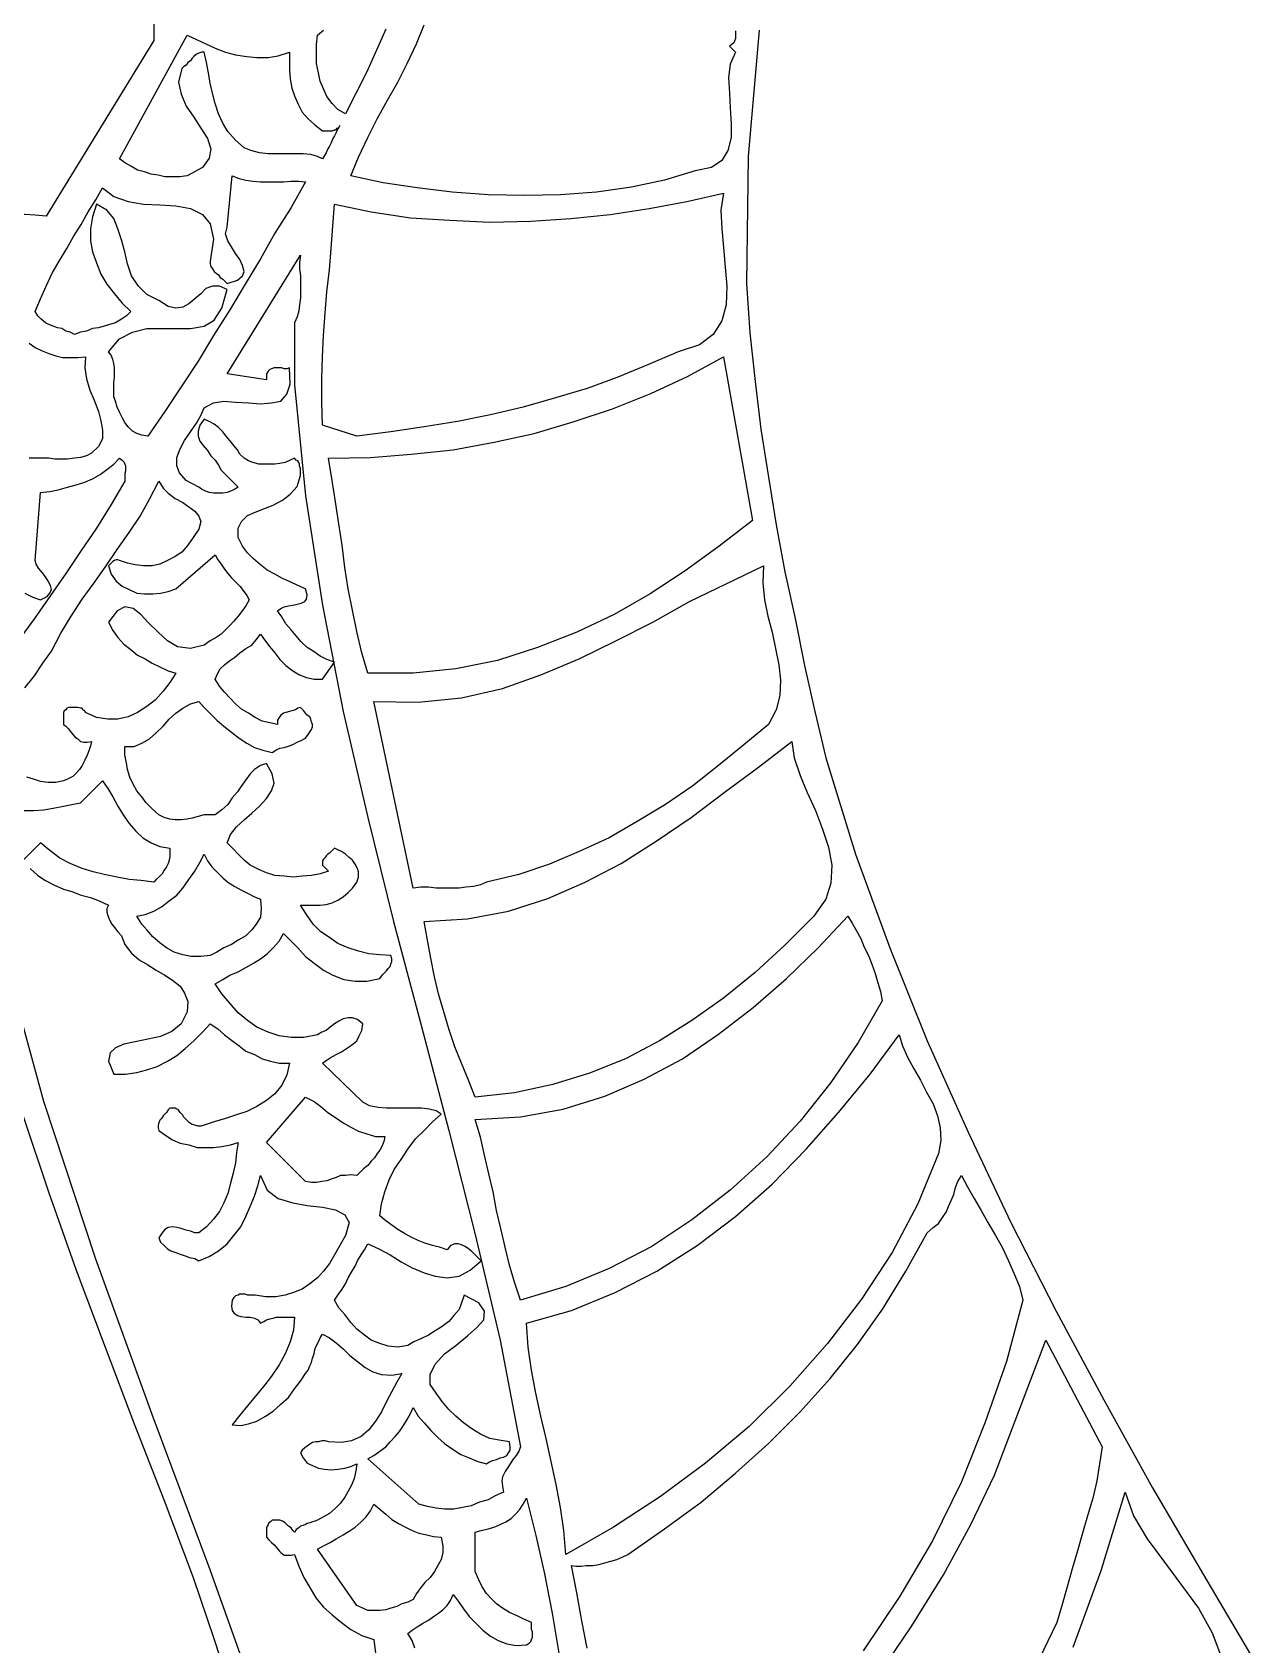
# Model space of a CAD drawing. Extents: x 0.04 to 7.38, y 0.04 to 9.36.
# Drawn here: x 2.593 to 4.026, y 4.344 to 6.235 of the extents above; entities that cross this region are included whole.
import ezdxf

# ---------------------------------------------------------------- set-up
doc = ezdxf.new("R2010")
doc.units = 0
doc.layers.add('1', color=7, linetype='Continuous')

msp = doc.modelspace()

# ---------------------------------------------------------------- linework, layer by layer
msp.add_lwpolyline([(3.445, 6.237), (3.432, 6.089), (3.43, 5.94), (3.434, 5.882), (3.44, 5.825), (3.447, 5.769), (3.456, 5.713), (3.465, 5.657), (3.475, 5.602), (3.487, 5.547), (3.498, 5.492), (3.51, 5.438), (3.523, 5.384), (3.558, 5.271), (3.598, 5.161), (3.642, 5.052), (3.69, 4.945), (3.74, 4.839), (3.793, 4.735), (3.849, 4.631), (3.906, 4.528), (3.966, 4.426), (4.026, 4.324)])
at = {"layer": '1'}
for points in [[(2.735, 6.245), (2.735, 6.225), (2.609, 6.019), (2.596, 6.02), (2.584, 6.021), (2.573, 6.025), (2.562, 6.029), (2.551, 6.035), (2.541, 6.041), (2.531, 6.048), (2.521, 6.056), (2.512, 6.064), (2.503, 6.072), (2.512, 6.088), (2.52, 6.105), (2.527, 6.122), (2.533, 6.139), (2.538, 6.157), (2.541, 6.175), (2.543, 6.194), (2.543, 6.213), (2.54, 6.232), (2.536, 6.251)], [(3.417, 6.236), (3.417, 6.233), (3.417, 6.23), (3.417, 6.227), (3.416, 6.224), (3.415, 6.222), (3.413, 6.22), (3.41, 6.218), (3.417, 6.211), (3.411, 6.197), (3.409, 6.181), (3.41, 6.163), (3.411, 6.146), (3.412, 6.127), (3.412, 6.111), (3.408, 6.096), (3.401, 6.084), (3.389, 6.076), (3.37, 6.072), (3.334, 6.061), (3.295, 6.053), (3.254, 6.047), (3.212, 6.044), (3.17, 6.043), (3.127, 6.044), (3.085, 6.047), (3.044, 6.052), (3.004, 6.058), (2.966, 6.066), (2.975, 6.088), (2.986, 6.111), (2.997, 6.133), (3.009, 6.155), (3.021, 6.176), (3.032, 6.198), (3.043, 6.221), (3.052, 6.243)], [(2.894, 6.211), (2.894, 6.201), (2.894, 6.19), (2.895, 6.18), (2.897, 6.169), (2.9, 6.16), (2.904, 6.151), (2.909, 6.141), (2.916, 6.133), (2.924, 6.126), (2.933, 6.119), (2.936, 6.119), (2.939, 6.119), (2.942, 6.119), (2.944, 6.119), (2.947, 6.12), (2.949, 6.12), (2.95, 6.122), (2.952, 6.123), (2.953, 6.125), (2.951, 6.121), (2.949, 6.117), (2.947, 6.113), (2.945, 6.11), (2.943, 6.105), (2.941, 6.101), (2.939, 6.098), (2.937, 6.093), (2.935, 6.09), (2.933, 6.086), (2.927, 6.089), (2.919, 6.091), (2.91, 6.092), (2.9, 6.092), (2.89, 6.092), (2.879, 6.092), (2.869, 6.092), (2.859, 6.093), (2.849, 6.096), (2.841, 6.099), (2.831, 6.108), (2.822, 6.118), (2.816, 6.128), (2.811, 6.139), (2.807, 6.151), (2.804, 6.163), (2.801, 6.175), (2.799, 6.187), (2.797, 6.199), (2.794, 6.211), (2.791, 6.211), (2.788, 6.21), (2.785, 6.209), (2.782, 6.206), (2.78, 6.204), (2.778, 6.201), (2.775, 6.199), (2.773, 6.196), (2.77, 6.194), (2.768, 6.192), (2.764, 6.176), (2.767, 6.162), (2.773, 6.148), (2.782, 6.135), (2.79, 6.122), (2.798, 6.11), (2.802, 6.098), (2.8, 6.087), (2.792, 6.076), (2.774, 6.066), (2.765, 6.065), (2.757, 6.065), (2.748, 6.065), (2.74, 6.067), (2.732, 6.068), (2.724, 6.071), (2.716, 6.073), (2.709, 6.077), (2.702, 6.081), (2.695, 6.086), (2.774, 6.231), (2.785, 6.226), (2.796, 6.221), (2.807, 6.216), (2.819, 6.211), (2.831, 6.208), (2.844, 6.206), (2.856, 6.205), (2.869, 6.205), (2.881, 6.207), (2.894, 6.211)], [(3.007, 6.238), (2.985, 6.188), (2.96, 6.139), (2.951, 6.144), (2.944, 6.151), (2.938, 6.159), (2.934, 6.168), (2.93, 6.177), (2.928, 6.187), (2.926, 6.198), (2.926, 6.209), (2.926, 6.22), (2.927, 6.231), (2.934, 6.237)], [(2.913, 6.059), (2.896, 6.029), (2.877, 5.999), (2.86, 5.969), (2.842, 5.939), (2.824, 5.909), (2.805, 5.879), (2.787, 5.849), (2.768, 5.82), (2.748, 5.79), (2.728, 5.761), (2.721, 5.762), (2.715, 5.764), (2.71, 5.767), (2.705, 5.772), (2.701, 5.777), (2.698, 5.783), (2.695, 5.789), (2.692, 5.795), (2.69, 5.802), (2.688, 5.807), (2.688, 5.813), (2.688, 5.819), (2.688, 5.824), (2.689, 5.83), (2.689, 5.836), (2.689, 5.841), (2.688, 5.846), (2.687, 5.851), (2.685, 5.856), (2.682, 5.86), (2.695, 5.875), (2.71, 5.883), (2.727, 5.887), (2.745, 5.887), (2.762, 5.887), (2.778, 5.887), (2.794, 5.89), (2.806, 5.897), (2.815, 5.911), (2.821, 5.933), (2.812, 5.937), (2.804, 5.937), (2.796, 5.934), (2.79, 5.928), (2.783, 5.922), (2.776, 5.916), (2.769, 5.912), (2.761, 5.911), (2.752, 5.913), (2.741, 5.92), (2.727, 5.927), (2.717, 5.937), (2.709, 5.949), (2.704, 5.963), (2.701, 5.977), (2.697, 5.991), (2.693, 6.004), (2.688, 6.016), (2.68, 6.026), (2.668, 6.033), (2.663, 6.018), (2.661, 6.004), (2.661, 5.99), (2.663, 5.977), (2.668, 5.964), (2.673, 5.951), (2.68, 5.939), (2.689, 5.928), (2.698, 5.917), (2.708, 5.907), (2.703, 5.902), (2.697, 5.898), (2.69, 5.894), (2.683, 5.892), (2.677, 5.89), (2.67, 5.888), (2.663, 5.887), (2.656, 5.884), (2.649, 5.883), (2.642, 5.88), (2.637, 5.883), (2.632, 5.884), (2.627, 5.887), (2.622, 5.888), (2.617, 5.89), (2.612, 5.892), (2.608, 5.894), (2.603, 5.898), (2.599, 5.902), (2.596, 5.907), (2.602, 5.922), (2.609, 5.937), (2.616, 5.952), (2.624, 5.966), (2.633, 5.981), (2.641, 5.995), (2.65, 6.009), (2.658, 6.024), (2.667, 6.038), (2.675, 6.052), (2.688, 6.042), (2.705, 6.036), (2.723, 6.033), (2.742, 6.032), (2.761, 6.031), (2.778, 6.028), (2.792, 6.021), (2.801, 6.01), (2.805, 5.992), (2.801, 5.966), (2.801, 5.963), (2.802, 5.96), (2.804, 5.957), (2.806, 5.954), (2.808, 5.952), (2.811, 5.95), (2.813, 5.947), (2.816, 5.945), (2.819, 5.942), (2.821, 5.94), (2.833, 5.944), (2.839, 5.949), (2.841, 5.954), (2.839, 5.961), (2.836, 5.968), (2.831, 5.975), (2.826, 5.983), (2.822, 5.99), (2.819, 5.998), (2.821, 6.006), (2.827, 6.066), (2.835, 6.063), (2.843, 6.061), (2.851, 6.06), (2.86, 6.059), (2.869, 6.059), (2.878, 6.059), (2.887, 6.059), (2.896, 6.06), (2.905, 6.06), (2.913, 6.059)], [(3.403, 6.046), (3.4, 6.026), (3.401, 6.004), (3.403, 5.982), (3.405, 5.959), (3.407, 5.937), (3.406, 5.915), (3.401, 5.896), (3.391, 5.88), (3.375, 5.868), (3.35, 5.86), (3.315, 5.845), (3.279, 5.83), (3.243, 5.817), (3.206, 5.806), (3.168, 5.795), (3.13, 5.786), (3.091, 5.778), (3.052, 5.772), (3.013, 5.766), (2.973, 5.761), (2.933, 5.774), (2.932, 5.801), (2.932, 5.828), (2.933, 5.854), (2.934, 5.879), (2.936, 5.905), (2.938, 5.93), (2.941, 5.956), (2.943, 5.981), (2.945, 6.007), (2.947, 6.033), (2.99, 6.024), (3.036, 6.017), (3.082, 6.014), (3.129, 6.012), (3.177, 6.013), (3.224, 6.016), (3.27, 6.021), (3.316, 6.028), (3.36, 6.036), (3.403, 6.046)], [(2.9, 5.894), (2.9, 5.888), (2.9, 5.882), (2.9, 5.875), (2.9, 5.868), (2.9, 5.86), (2.9, 5.852), (2.9, 5.844), (2.9, 5.836), (2.9, 5.828), (2.9, 5.821), (2.913, 5.691), (2.933, 5.563), (2.957, 5.438), (2.986, 5.314), (3.016, 5.192), (3.049, 5.069), (3.081, 4.947), (3.112, 4.825), (3.141, 4.701), (3.165, 4.576), (3.163, 4.571), (3.16, 4.566), (3.156, 4.561), (3.153, 4.556), (3.15, 4.552), (3.147, 4.547), (3.144, 4.541), (3.143, 4.536), (3.144, 4.53), (3.145, 4.523), (3.136, 4.519), (3.127, 4.514), (3.117, 4.511), (3.107, 4.507), (3.097, 4.505), (3.087, 4.503), (3.076, 4.503), (3.066, 4.504), (3.056, 4.506), (3.046, 4.509), (2.986, 4.562), (2.993, 4.566), (3, 4.571), (3.007, 4.576), (3.012, 4.582), (3.018, 4.588), (3.023, 4.594), (3.028, 4.601), (3.032, 4.608), (3.036, 4.615), (3.039, 4.622), (3.045, 4.612), (3.052, 4.604), (3.06, 4.595), (3.068, 4.587), (3.076, 4.58), (3.086, 4.573), (3.095, 4.567), (3.105, 4.563), (3.115, 4.559), (3.125, 4.556), (3.128, 4.558), (3.132, 4.56), (3.137, 4.561), (3.141, 4.563), (3.145, 4.564), (3.149, 4.566), (3.151, 4.569), (3.153, 4.572), (3.153, 4.576), (3.152, 4.582), (3.14, 4.584), (3.129, 4.586), (3.118, 4.591), (3.108, 4.597), (3.098, 4.604), (3.089, 4.612), (3.081, 4.62), (3.073, 4.629), (3.066, 4.639), (3.059, 4.649), (3.059, 4.661), (3.065, 4.673), (3.076, 4.685), (3.089, 4.695), (3.103, 4.706), (3.114, 4.716), (3.122, 4.725), (3.123, 4.735), (3.116, 4.745), (3.099, 4.754), (3.096, 4.745), (3.093, 4.737), (3.087, 4.73), (3.081, 4.723), (3.073, 4.717), (3.065, 4.712), (3.057, 4.707), (3.049, 4.703), (3.04, 4.699), (3.033, 4.695), (3.021, 4.693), (3.01, 4.694), (3, 4.697), (2.99, 4.701), (2.982, 4.707), (2.973, 4.714), (2.966, 4.722), (2.959, 4.731), (2.952, 4.739), (2.947, 4.748), (2.951, 4.754), (2.956, 4.761), (2.96, 4.767), (2.963, 4.774), (2.967, 4.781), (2.971, 4.788), (2.974, 4.794), (2.978, 4.801), (2.982, 4.807), (2.986, 4.814), (2.999, 4.808), (3.012, 4.801), (3.025, 4.793), (3.038, 4.786), (3.052, 4.78), (3.065, 4.776), (3.079, 4.774), (3.093, 4.776), (3.106, 4.783), (3.119, 4.794), (3.115, 4.798), (3.112, 4.801), (3.108, 4.805), (3.104, 4.808), (3.1, 4.811), (3.096, 4.813), (3.092, 4.814), (3.088, 4.814), (3.083, 4.812), (3.079, 4.807), (3.07, 4.81), (3.062, 4.812), (3.053, 4.815), (3.045, 4.818), (3.037, 4.822), (3.029, 4.826), (3.021, 4.831), (3.014, 4.836), (3.007, 4.841), (3, 4.847), (3.002, 4.861), (3.006, 4.875), (3.011, 4.889), (3.017, 4.901), (3.025, 4.913), (3.033, 4.925), (3.042, 4.937), (3.052, 4.947), (3.062, 4.957), (3.072, 4.966), (3.066, 4.97), (3.058, 4.972), (3.049, 4.973), (3.039, 4.973), (3.029, 4.973), (3.019, 4.973), (3.008, 4.973), (2.998, 4.974), (2.988, 4.976), (2.98, 4.98), (2.933, 5.026), (2.937, 5.029), (2.942, 5.032), (2.949, 5.036), (2.955, 5.039), (2.961, 5.043), (2.967, 5.047), (2.973, 5.052), (2.976, 5.058), (2.979, 5.064), (2.98, 5.072), (2.974, 5.077), (2.968, 5.079), (2.963, 5.079), (2.957, 5.078), (2.952, 5.075), (2.947, 5.072), (2.942, 5.068), (2.937, 5.064), (2.932, 5.062), (2.927, 5.059), (2.911, 5.056), (2.896, 5.056), (2.882, 5.058), (2.869, 5.062), (2.856, 5.068), (2.845, 5.076), (2.834, 5.085), (2.824, 5.096), (2.815, 5.107), (2.807, 5.119), (2.816, 5.124), (2.824, 5.129), (2.834, 5.133), (2.843, 5.138), (2.852, 5.143), (2.86, 5.148), (2.868, 5.154), (2.875, 5.161), (2.882, 5.169), (2.887, 5.178), (2.895, 5.17), (2.904, 5.161), (2.913, 5.151), (2.923, 5.143), (2.934, 5.135), (2.945, 5.129), (2.958, 5.124), (2.971, 5.122), (2.985, 5.122), (3, 5.125), (3.002, 5.128), (3.004, 5.13), (3.006, 5.132), (3.008, 5.134), (3.01, 5.137), (3.012, 5.139), (3.013, 5.142), (3.014, 5.145), (3.014, 5.148), (3.013, 5.152), (3, 5.153), (2.987, 5.154), (2.975, 5.157), (2.963, 5.161), (2.951, 5.166), (2.941, 5.173), (2.931, 5.18), (2.922, 5.189), (2.914, 5.2), (2.907, 5.211), (2.915, 5.211), (2.923, 5.211), (2.93, 5.211), (2.937, 5.212), (2.944, 5.214), (2.951, 5.217), (2.957, 5.221), (2.963, 5.226), (2.968, 5.231), (2.973, 5.238), (2.975, 5.244), (2.975, 5.25), (2.974, 5.254), (2.971, 5.259), (2.968, 5.264), (2.964, 5.267), (2.96, 5.271), (2.955, 5.274), (2.951, 5.276), (2.947, 5.278), (2.945, 5.276), (2.943, 5.274), (2.941, 5.272), (2.939, 5.271), (2.937, 5.269), (2.936, 5.267), (2.934, 5.265), (2.933, 5.263), (2.933, 5.261), (2.933, 5.258), (2.94, 5.251), (2.93, 5.248), (2.92, 5.246), (2.909, 5.245), (2.899, 5.244), (2.888, 5.245), (2.877, 5.246), (2.867, 5.249), (2.858, 5.253), (2.848, 5.258), (2.841, 5.264), (2.821, 5.284), (2.825, 5.294), (2.832, 5.303), (2.841, 5.311), (2.85, 5.319), (2.859, 5.327), (2.867, 5.336), (2.873, 5.345), (2.876, 5.354), (2.874, 5.365), (2.867, 5.377), (2.86, 5.375), (2.853, 5.37), (2.848, 5.365), (2.843, 5.358), (2.838, 5.351), (2.833, 5.344), (2.827, 5.337), (2.822, 5.329), (2.815, 5.323), (2.807, 5.317), (2.8, 5.317), (2.794, 5.317), (2.787, 5.315), (2.78, 5.313), (2.774, 5.312), (2.767, 5.311), (2.76, 5.311), (2.754, 5.312), (2.747, 5.314), (2.741, 5.317), (2.733, 5.324), (2.726, 5.331), (2.721, 5.338), (2.715, 5.345), (2.711, 5.353), (2.707, 5.361), (2.704, 5.37), (2.703, 5.378), (2.701, 5.387), (2.701, 5.397), (2.712, 5.397), (2.721, 5.401), (2.73, 5.406), (2.738, 5.413), (2.746, 5.421), (2.753, 5.429), (2.761, 5.436), (2.769, 5.442), (2.778, 5.447), (2.788, 5.45), (2.794, 5.443), (2.802, 5.435), (2.809, 5.428), (2.817, 5.421), (2.826, 5.414), (2.835, 5.407), (2.844, 5.401), (2.853, 5.396), (2.863, 5.393), (2.874, 5.39), (2.878, 5.393), (2.883, 5.395), (2.888, 5.396), (2.894, 5.398), (2.899, 5.4), (2.903, 5.402), (2.908, 5.404), (2.913, 5.407), (2.916, 5.411), (2.92, 5.417), (2.921, 5.42), (2.921, 5.423), (2.92, 5.426), (2.919, 5.429), (2.918, 5.432), (2.915, 5.434), (2.913, 5.436), (2.911, 5.439), (2.909, 5.441), (2.907, 5.443), (2.904, 5.442), (2.901, 5.44), (2.897, 5.439), (2.894, 5.438), (2.89, 5.437), (2.887, 5.436), (2.884, 5.434), (2.882, 5.431), (2.88, 5.428), (2.88, 5.423), (2.871, 5.425), (2.862, 5.427), (2.854, 5.431), (2.846, 5.436), (2.838, 5.441), (2.831, 5.447), (2.824, 5.454), (2.818, 5.461), (2.812, 5.468), (2.807, 5.476), (2.81, 5.483), (2.813, 5.488), (2.818, 5.493), (2.824, 5.498), (2.83, 5.502), (2.836, 5.507), (2.843, 5.512), (2.85, 5.516), (2.855, 5.522), (2.86, 5.529), (2.865, 5.522), (2.871, 5.514), (2.877, 5.507), (2.883, 5.499), (2.89, 5.492), (2.898, 5.486), (2.906, 5.481), (2.914, 5.478), (2.923, 5.476), (2.933, 5.476), (2.947, 5.496), (2.938, 5.499), (2.93, 5.503), (2.923, 5.508), (2.915, 5.513), (2.908, 5.52), (2.902, 5.527), (2.896, 5.534), (2.89, 5.541), (2.885, 5.549), (2.88, 5.556), (2.884, 5.559), (2.888, 5.561), (2.893, 5.562), (2.898, 5.563), (2.903, 5.564), (2.908, 5.565), (2.912, 5.567), (2.914, 5.57), (2.915, 5.575), (2.913, 5.582), (2.904, 5.586), (2.895, 5.59), (2.886, 5.594), (2.877, 5.599), (2.868, 5.604), (2.86, 5.61), (2.852, 5.617), (2.845, 5.624), (2.839, 5.632), (2.834, 5.642), (2.834, 5.653), (2.838, 5.661), (2.845, 5.668), (2.854, 5.672), (2.865, 5.676), (2.875, 5.68), (2.886, 5.686), (2.895, 5.693), (2.903, 5.702), (2.907, 5.715), (2.907, 5.718), (2.907, 5.721), (2.907, 5.723), (2.906, 5.726), (2.906, 5.728), (2.905, 5.73), (2.904, 5.732), (2.902, 5.733), (2.9, 5.735), (2.895, 5.733), (2.889, 5.73), (2.883, 5.729), (2.877, 5.728), (2.87, 5.728), (2.864, 5.728), (2.858, 5.728), (2.851, 5.73), (2.846, 5.732), (2.841, 5.735), (2.836, 5.74), (2.833, 5.745), (2.829, 5.75), (2.824, 5.756), (2.82, 5.761), (2.816, 5.766), (2.811, 5.771), (2.806, 5.775), (2.8, 5.778), (2.794, 5.781), (2.789, 5.774), (2.787, 5.767), (2.787, 5.761), (2.789, 5.755), (2.793, 5.75), (2.798, 5.744), (2.802, 5.738), (2.807, 5.733), (2.811, 5.727), (2.814, 5.721), (2.834, 5.701), (2.83, 5.699), (2.826, 5.697), (2.821, 5.695), (2.816, 5.694), (2.811, 5.694), (2.805, 5.694), (2.8, 5.695), (2.795, 5.697), (2.791, 5.699), (2.788, 5.701), (2.773, 5.709), (2.765, 5.718), (2.762, 5.726), (2.762, 5.736), (2.766, 5.746), (2.771, 5.756), (2.778, 5.766), (2.785, 5.776), (2.79, 5.785), (2.794, 5.794), (2.805, 5.8), (2.817, 5.802), (2.831, 5.801), (2.846, 5.8), (2.86, 5.799), (2.873, 5.8), (2.884, 5.802), (2.891, 5.81), (2.895, 5.822), (2.894, 5.841), (2.891, 5.84), (2.888, 5.84), (2.885, 5.841), (2.882, 5.841), (2.879, 5.841), (2.876, 5.841), (2.873, 5.84), (2.871, 5.839), (2.869, 5.837), (2.867, 5.834), (2.867, 5.827), (2.821, 5.834), (2.907, 5.973), (2.906, 5.965), (2.906, 5.957), (2.907, 5.949), (2.907, 5.94), (2.907, 5.932), (2.907, 5.923), (2.906, 5.915), (2.905, 5.908), (2.903, 5.901), (2.9, 5.894)], [(2.589, 5.87), (2.596, 5.865), (2.604, 5.861), (2.612, 5.858), (2.62, 5.855), (2.628, 5.853), (2.637, 5.853), (2.646, 5.853), (2.655, 5.854)], [(2.655, 5.854), (2.654, 5.841), (2.656, 5.828), (2.66, 5.815), (2.665, 5.803), (2.67, 5.79), (2.673, 5.779), (2.675, 5.768), (2.675, 5.758), (2.67, 5.749), (2.662, 5.741), (2.656, 5.738), (2.649, 5.736), (2.642, 5.735), (2.634, 5.734), (2.627, 5.734), (2.619, 5.734), (2.612, 5.735), (2.604, 5.735), (2.596, 5.735), (2.589, 5.735)], [(3.437, 5.662), (3.398, 5.632), (3.358, 5.603), (3.317, 5.576), (3.275, 5.552), (3.231, 5.531), (3.185, 5.513), (3.138, 5.498), (3.089, 5.488), (3.039, 5.483), (2.986, 5.483), (2.979, 5.507), (2.973, 5.532), (2.968, 5.557), (2.963, 5.582), (2.959, 5.607), (2.956, 5.633), (2.952, 5.658), (2.948, 5.684), (2.944, 5.709), (2.94, 5.735), (2.989, 5.736), (3.037, 5.74), (3.086, 5.745), (3.134, 5.754), (3.181, 5.764), (3.228, 5.778), (3.273, 5.793), (3.318, 5.811), (3.361, 5.831), (3.403, 5.854), (3.437, 5.662)], [(2.584, 5.577), (2.593, 5.572), (2.602, 5.569), (2.61, 5.573), (2.613, 5.577), (2.615, 5.581), (2.614, 5.586), (2.611, 5.591), (2.608, 5.596), (2.604, 5.601), (2.6, 5.606), (2.597, 5.611), (2.596, 5.615), (2.602, 5.695), (2.613, 5.696), (2.623, 5.698), (2.634, 5.701), (2.644, 5.704), (2.654, 5.707), (2.663, 5.711), (2.672, 5.716), (2.68, 5.722), (2.688, 5.728), (2.695, 5.735), (2.698, 5.733), (2.7, 5.731), (2.701, 5.728), (2.702, 5.726), (2.702, 5.723), (2.702, 5.72), (2.701, 5.717), (2.701, 5.714), (2.701, 5.711), (2.701, 5.708)], [(2.701, 5.708), (2.685, 5.681), (2.668, 5.653), (2.65, 5.627), (2.632, 5.6), (2.614, 5.574), (2.595, 5.547), (2.576, 5.521)], [(2.584, 5.466), (2.595, 5.48), (2.605, 5.495), (2.615, 5.509), (2.626, 5.53), (2.638, 5.55), (2.651, 5.57), (2.665, 5.589), (2.679, 5.609), (2.692, 5.628), (2.706, 5.648), (2.719, 5.667), (2.73, 5.687), (2.741, 5.708), (2.746, 5.7), (2.752, 5.694), (2.76, 5.688), (2.769, 5.683), (2.776, 5.678), (2.783, 5.673), (2.788, 5.667), (2.79, 5.661), (2.788, 5.652), (2.781, 5.642)], [(2.781, 5.642), (2.775, 5.633), (2.768, 5.625), (2.76, 5.62), (2.751, 5.615), (2.742, 5.611), (2.733, 5.609), (2.723, 5.609), (2.713, 5.61), (2.704, 5.612), (2.695, 5.615), (2.693, 5.616), (2.691, 5.616), (2.689, 5.615), (2.687, 5.614), (2.686, 5.613), (2.685, 5.612), (2.683, 5.61), (2.682, 5.609), (2.685, 5.599), (2.691, 5.591), (2.698, 5.585), (2.706, 5.581), (2.715, 5.577), (2.724, 5.576), (2.734, 5.576), (2.743, 5.577), (2.752, 5.579), (2.761, 5.582), (2.807, 5.622), (2.81, 5.616), (2.814, 5.611), (2.818, 5.605), (2.822, 5.6), (2.826, 5.595), (2.831, 5.59), (2.836, 5.585), (2.84, 5.58), (2.844, 5.574), (2.847, 5.569), (2.843, 5.562), (2.838, 5.555), (2.834, 5.55), (2.829, 5.544), (2.824, 5.539), (2.819, 5.534), (2.814, 5.529), (2.808, 5.525), (2.801, 5.521), (2.794, 5.516), (2.778, 5.512), (2.763, 5.514), (2.751, 5.521), (2.74, 5.531), (2.729, 5.542), (2.72, 5.552), (2.711, 5.559), (2.701, 5.561), (2.692, 5.556), (2.682, 5.543), (2.687, 5.533), (2.693, 5.525), (2.7, 5.517), (2.708, 5.511), (2.716, 5.504), (2.725, 5.5), (2.733, 5.495), (2.743, 5.49), (2.752, 5.486), (2.761, 5.483), (2.754, 5.472), (2.746, 5.462), (2.737, 5.452), (2.727, 5.444), (2.716, 5.437), (2.705, 5.432), (2.693, 5.429), (2.681, 5.429), (2.668, 5.431), (2.655, 5.437), (2.654, 5.439), (2.652, 5.44), (2.651, 5.442), (2.649, 5.442), (2.646, 5.443), (2.644, 5.443), (2.641, 5.443), (2.638, 5.443), (2.635, 5.443), (2.633, 5.442), (2.632, 5.44), (2.63, 5.439), (2.629, 5.437), (2.629, 5.435), (2.629, 5.432), (2.629, 5.429), (2.629, 5.426), (2.629, 5.423), (2.632, 5.421), (2.635, 5.418), (2.637, 5.415), (2.64, 5.411), (2.643, 5.408), (2.646, 5.406), (2.649, 5.403), (2.653, 5.402), (2.657, 5.402), (2.662, 5.403), (2.661, 5.398), (2.659, 5.392), (2.657, 5.387), (2.654, 5.381), (2.651, 5.375), (2.648, 5.37), (2.644, 5.366), (2.64, 5.362), (2.634, 5.359), (2.629, 5.357), (2.62, 5.355), (2.611, 5.355), (2.602, 5.356), (2.594, 5.359), (2.586, 5.361)], [(3.45, 5.609), (3.449, 5.589), (3.451, 5.569), (3.455, 5.55), (3.46, 5.531), (3.464, 5.512), (3.468, 5.493), (3.47, 5.475), (3.469, 5.457), (3.465, 5.44), (3.456, 5.423), (3.427, 5.399), (3.397, 5.375), (3.367, 5.351), (3.335, 5.329), (3.302, 5.309), (3.269, 5.29), (3.234, 5.274), (3.199, 5.259), (3.163, 5.247), (3.125, 5.238), (3.118, 5.235), (3.11, 5.233), (3.101, 5.232), (3.093, 5.231), (3.084, 5.231), (3.075, 5.231), (3.066, 5.231), (3.057, 5.232), (3.048, 5.232), (3.039, 5.231), (2.993, 5.45), (3.045, 5.449), (3.096, 5.454), (3.144, 5.465), (3.189, 5.481), (3.234, 5.5), (3.277, 5.521), (3.32, 5.543), (3.363, 5.567), (3.406, 5.588), (3.45, 5.609)], [(3.509, 5.198), (3.475, 5.164), (3.44, 5.132), (3.403, 5.102), (3.366, 5.076), (3.328, 5.052), (3.288, 5.031), (3.246, 5.014), (3.203, 5.001), (3.158, 4.991), (3.112, 4.986), (3.104, 5.006), (3.096, 5.026), (3.088, 5.045), (3.081, 5.066), (3.075, 5.086), (3.069, 5.107), (3.064, 5.127), (3.06, 5.149), (3.056, 5.17), (3.052, 5.192), (3.103, 5.195), (3.151, 5.204), (3.197, 5.219), (3.241, 5.238), (3.283, 5.26), (3.324, 5.286), (3.365, 5.314), (3.404, 5.343), (3.444, 5.373), (3.483, 5.403), (3.486, 5.384), (3.493, 5.363), (3.501, 5.343), (3.511, 5.322), (3.519, 5.3), (3.526, 5.279), (3.53, 5.258), (3.529, 5.237), (3.523, 5.218), (3.509, 5.198)], [(2.583, 5.322), (2.594, 5.322), (2.606, 5.323), (2.617, 5.325), (2.629, 5.327), (2.639, 5.329), (2.649, 5.331), (2.675, 5.357), (2.681, 5.348), (2.687, 5.338), (2.693, 5.327), (2.699, 5.317), (2.706, 5.307), (2.714, 5.298), (2.722, 5.29), (2.732, 5.284), (2.742, 5.28), (2.754, 5.278), (2.754, 5.273), (2.754, 5.268), (2.753, 5.264), (2.752, 5.26), (2.75, 5.256), (2.747, 5.252), (2.745, 5.248), (2.742, 5.245), (2.738, 5.241), (2.735, 5.238), (2.72, 5.24), (2.706, 5.241), (2.692, 5.244), (2.677, 5.247), (2.664, 5.25), (2.651, 5.254), (2.637, 5.26), (2.625, 5.266), (2.613, 5.275), (2.602, 5.284), (2.582, 5.264)], [(2.86, 5.218), (2.861, 5.207), (2.86, 5.197), (2.855, 5.189), (2.85, 5.182), (2.843, 5.175), (2.834, 5.17), (2.826, 5.165), (2.817, 5.161), (2.809, 5.156), (2.801, 5.152), (2.79, 5.151), (2.779, 5.151), (2.769, 5.153), (2.759, 5.156), (2.75, 5.161), (2.742, 5.167), (2.734, 5.174), (2.727, 5.182), (2.721, 5.189), (2.715, 5.198), (2.725, 5.2), (2.735, 5.204), (2.744, 5.209), (2.753, 5.216), (2.762, 5.223), (2.769, 5.231), (2.776, 5.241), (2.783, 5.251), (2.789, 5.261), (2.794, 5.271), (2.798, 5.263), (2.803, 5.256), (2.809, 5.25), (2.816, 5.243), (2.822, 5.238), (2.83, 5.233), (2.837, 5.229), (2.845, 5.225), (2.853, 5.221), (2.86, 5.218)], [(2.59, 5.254), (2.599, 5.246), (2.608, 5.24), (2.618, 5.235), (2.629, 5.23), (2.639, 5.227), (2.65, 5.223), (2.661, 5.22), (2.671, 5.216), (2.682, 5.211), (2.68, 5.207), (2.68, 5.203), (2.681, 5.199), (2.683, 5.194), (2.686, 5.189), (2.689, 5.185), (2.693, 5.18), (2.697, 5.175), (2.699, 5.17), (2.701, 5.165), (2.709, 5.155), (2.718, 5.147), (2.728, 5.141), (2.738, 5.135), (2.748, 5.129), (2.757, 5.123), (2.766, 5.116), (2.771, 5.108), (2.775, 5.098), (2.774, 5.086), (2.767, 5.072), (2.756, 5.063), (2.743, 5.057), (2.728, 5.054), (2.713, 5.051), (2.7, 5.048), (2.69, 5.044), (2.684, 5.038), (2.682, 5.028), (2.688, 5.013), (2.702, 5.013), (2.715, 5.015), (2.727, 5.018), (2.739, 5.022), (2.751, 5.028), (2.762, 5.035), (2.772, 5.043), (2.782, 5.052), (2.792, 5.062), (2.801, 5.072), (2.81, 5.066), (2.818, 5.059), (2.826, 5.053), (2.835, 5.046), (2.843, 5.04), (2.853, 5.036), (2.862, 5.031), (2.872, 5.028), (2.882, 5.026), (2.894, 5.026), (2.891, 5.012), (2.885, 5), (2.877, 4.99), (2.867, 4.982), (2.856, 4.975), (2.844, 4.969), (2.831, 4.965), (2.819, 4.961), (2.806, 4.957), (2.794, 4.953), (2.79, 4.952), (2.787, 4.952), (2.783, 4.953), (2.78, 4.954), (2.777, 4.956), (2.775, 4.958), (2.772, 4.961), (2.77, 4.963), (2.769, 4.965), (2.768, 4.966), (2.766, 4.968), (2.765, 4.969), (2.764, 4.971), (2.762, 4.972), (2.76, 4.973), (2.759, 4.973), (2.757, 4.973), (2.754, 4.973), (2.752, 4.971), (2.75, 4.968), (2.748, 4.966), (2.746, 4.964), (2.744, 4.961), (2.742, 4.959), (2.741, 4.956), (2.74, 4.953), (2.74, 4.95), (2.741, 4.947), (2.749, 4.941), (2.757, 4.936), (2.766, 4.932), (2.776, 4.93), (2.786, 4.927), (2.795, 4.927), (2.805, 4.927), (2.815, 4.928), (2.825, 4.93), (2.834, 4.933), (2.832, 4.921), (2.831, 4.909), (2.828, 4.897), (2.825, 4.885), (2.822, 4.873), (2.817, 4.862), (2.812, 4.852), (2.805, 4.843), (2.797, 4.834), (2.788, 4.827), (2.783, 4.827), (2.778, 4.829), (2.773, 4.83), (2.767, 4.832), (2.762, 4.833), (2.757, 4.834), (2.752, 4.833), (2.748, 4.831), (2.745, 4.827), (2.741, 4.821), (2.743, 4.816), (2.747, 4.812), (2.751, 4.808), (2.755, 4.806), (2.761, 4.804), (2.766, 4.802), (2.772, 4.8), (2.777, 4.798), (2.783, 4.797), (2.788, 4.794), (2.8, 4.799), (2.811, 4.806), (2.821, 4.814), (2.829, 4.824), (2.837, 4.834), (2.843, 4.846), (2.848, 4.858), (2.853, 4.87), (2.857, 4.882), (2.86, 4.894), (2.868, 4.877), (2.881, 4.867), (2.898, 4.862), (2.915, 4.859), (2.933, 4.857), (2.948, 4.854), (2.959, 4.848), (2.964, 4.839), (2.96, 4.824), (2.947, 4.801), (2.941, 4.791), (2.934, 4.782), (2.927, 4.774), (2.918, 4.767), (2.909, 4.761), (2.899, 4.757), (2.889, 4.754), (2.878, 4.752), (2.866, 4.752), (2.854, 4.754), (2.851, 4.754), (2.848, 4.754), (2.845, 4.754), (2.842, 4.755), (2.839, 4.755), (2.836, 4.755), (2.834, 4.754), (2.831, 4.753), (2.829, 4.751), (2.827, 4.748), (2.826, 4.741), (2.827, 4.736), (2.829, 4.733), (2.833, 4.73), (2.837, 4.729), (2.843, 4.728), (2.848, 4.728), (2.853, 4.727), (2.857, 4.725), (2.86, 4.721), (2.864, 4.723), (2.867, 4.725), (2.871, 4.726), (2.875, 4.727), (2.879, 4.728), (2.883, 4.728), (2.887, 4.728), (2.891, 4.728), (2.896, 4.728), (2.9, 4.728), (2.899, 4.713), (2.895, 4.699), (2.889, 4.685), (2.882, 4.672), (2.873, 4.659), (2.864, 4.647), (2.854, 4.635), (2.845, 4.624), (2.836, 4.613), (2.827, 4.602), (2.837, 4.601), (2.846, 4.603), (2.856, 4.606), (2.866, 4.612), (2.875, 4.618), (2.884, 4.626), (2.893, 4.634), (2.9, 4.644), (2.907, 4.653), (2.913, 4.662), (2.916, 4.666), (2.918, 4.671), (2.92, 4.675), (2.921, 4.68), (2.923, 4.685), (2.924, 4.69), (2.926, 4.695), (2.928, 4.699), (2.93, 4.704), (2.933, 4.708), (2.941, 4.704), (2.949, 4.698), (2.957, 4.691), (2.965, 4.683), (2.974, 4.676), (2.983, 4.669), (2.992, 4.664), (3.002, 4.661), (3.014, 4.66), (3.026, 4.662), (3.02, 4.652), (3.014, 4.641), (3.008, 4.629), (3.002, 4.617), (2.995, 4.606), (2.987, 4.596), (2.978, 4.588), (2.967, 4.583), (2.955, 4.581), (2.94, 4.582), (2.936, 4.583), (2.932, 4.583), (2.928, 4.582), (2.925, 4.582), (2.921, 4.581), (2.918, 4.579), (2.915, 4.577), (2.912, 4.575), (2.909, 4.572), (2.907, 4.569), (2.91, 4.563), (2.915, 4.557), (2.921, 4.554), (2.928, 4.551), (2.935, 4.55), (2.943, 4.549), (2.951, 4.55), (2.959, 4.551), (2.966, 4.553), (2.973, 4.556), (2.972, 4.548), (2.97, 4.539), (2.967, 4.531), (2.963, 4.524), (2.959, 4.517), (2.954, 4.51), (2.948, 4.504), (2.941, 4.498), (2.934, 4.494), (2.927, 4.49), (2.924, 4.489), (2.921, 4.488), (2.918, 4.487), (2.915, 4.486), (2.913, 4.485), (2.91, 4.484), (2.907, 4.483), (2.905, 4.481), (2.902, 4.479), (2.9, 4.476), (2.898, 4.478), (2.896, 4.481), (2.893, 4.483), (2.891, 4.485), (2.889, 4.487), (2.886, 4.489), (2.883, 4.49), (2.88, 4.49), (2.877, 4.49), (2.874, 4.49), (2.872, 4.488), (2.87, 4.487), (2.869, 4.485), (2.868, 4.483), (2.867, 4.481), (2.867, 4.478), (2.867, 4.475), (2.867, 4.473), (2.867, 4.47), (2.87, 4.467), (2.873, 4.464), (2.876, 4.461), (2.879, 4.458), (2.882, 4.454), (2.884, 4.452), (2.888, 4.449), (2.891, 4.449), (2.896, 4.449), (2.9, 4.45), (2.905, 4.436), (2.911, 4.423), (2.918, 4.411), (2.925, 4.399), (2.934, 4.388), (2.944, 4.379), (2.955, 4.37), (2.966, 4.362), (2.979, 4.355), (2.993, 4.35), (2.995, 4.334)], [(3.589, 5.099), (3.561, 5.05), (3.529, 5.003), (3.493, 4.958), (3.454, 4.916), (3.411, 4.877), (3.366, 4.842), (3.319, 4.811), (3.269, 4.785), (3.218, 4.764), (3.165, 4.748), (3.158, 4.769), (3.152, 4.789), (3.147, 4.81), (3.142, 4.832), (3.137, 4.853), (3.133, 4.875), (3.128, 4.896), (3.123, 4.918), (3.118, 4.939), (3.112, 4.96), (3.165, 4.963), (3.215, 4.972), (3.264, 4.987), (3.31, 5.007), (3.355, 5.031), (3.397, 5.06), (3.438, 5.091), (3.477, 5.125), (3.514, 5.161), (3.549, 5.198), (3.554, 5.19), (3.559, 5.181), (3.564, 5.172), (3.568, 5.162), (3.573, 5.152), (3.577, 5.142), (3.581, 5.131), (3.584, 5.12), (3.587, 5.11), (3.589, 5.099)], [(2.866, 4.25), (2.801, 4.432), (2.733, 4.614), (2.667, 4.796), (2.606, 4.981), (2.554, 5.17)], [(3.655, 4.92), (3.631, 4.861), (3.601, 4.804), (3.565, 4.749), (3.525, 4.697), (3.481, 4.647), (3.433, 4.6), (3.382, 4.557), (3.329, 4.518), (3.274, 4.482), (3.218, 4.45), (3.216, 4.478), (3.212, 4.505), (3.207, 4.532), (3.201, 4.559), (3.195, 4.586), (3.189, 4.612), (3.183, 4.639), (3.178, 4.666), (3.174, 4.693), (3.172, 4.721), (3.225, 4.736), (3.276, 4.757), (3.325, 4.782), (3.372, 4.812), (3.417, 4.846), (3.46, 4.884), (3.5, 4.925), (3.538, 4.968), (3.575, 5.013), (3.609, 5.059), (3.613, 5.046), (3.619, 5.033), (3.626, 5.02), (3.634, 5.006), (3.641, 4.992), (3.649, 4.978), (3.654, 4.964), (3.657, 4.95), (3.658, 4.935), (3.655, 4.92)], [(3.006, 4.94), (3.005, 4.935), (3.003, 4.929), (3, 4.924), (2.997, 4.92), (2.994, 4.915), (2.99, 4.911), (2.986, 4.906), (2.981, 4.902), (2.977, 4.898), (2.973, 4.894), (2.966, 4.895), (2.96, 4.894), (2.954, 4.894), (2.949, 4.892), (2.943, 4.89), (2.938, 4.888), (2.932, 4.887), (2.926, 4.886), (2.92, 4.886), (2.913, 4.887), (2.867, 4.933), (2.913, 4.986), (2.923, 4.981), (2.931, 4.975), (2.939, 4.968), (2.948, 4.962), (2.957, 4.956), (2.966, 4.951), (2.975, 4.946), (2.985, 4.943), (2.995, 4.94), (3.006, 4.94)], [(2.581, 4.966), (2.612, 4.874), (2.644, 4.783), (2.678, 4.693), (2.712, 4.603), (2.747, 4.513), (2.781, 4.423)], [(3.243, 4.34), (3.237, 4.372), (3.231, 4.405), (3.225, 4.437), (3.23, 4.436), (3.236, 4.436), (3.242, 4.437), (3.25, 4.437), (3.257, 4.438), (3.264, 4.44), (3.271, 4.442), (3.278, 4.444), (3.285, 4.447), (3.291, 4.45), (3.334, 4.48), (3.377, 4.511), (3.417, 4.545), (3.456, 4.58), (3.493, 4.617), (3.528, 4.656), (3.56, 4.696), (3.59, 4.738), (3.617, 4.782), (3.642, 4.827), (3.649, 4.833), (3.655, 4.838), (3.66, 4.845), (3.664, 4.851), (3.667, 4.858), (3.67, 4.865), (3.673, 4.872), (3.675, 4.88), (3.678, 4.887), (3.682, 4.894), (3.689, 4.881), (3.697, 4.867), (3.705, 4.853), (3.713, 4.839), (3.722, 4.824), (3.73, 4.81), (3.737, 4.795), (3.744, 4.779), (3.75, 4.764), (3.754, 4.748)], [(3.754, 4.748), (3.735, 4.676), (3.71, 4.605), (3.682, 4.535), (3.648, 4.466), (3.61, 4.401), (3.567, 4.337)], [(3.584, 4.307), (3.624, 4.366), (3.661, 4.426), (3.693, 4.485), (3.721, 4.543), (3.781, 4.701), (3.847, 4.576)], [(3.847, 4.576), (3.844, 4.556), (3.841, 4.536), (3.836, 4.516), (3.83, 4.495), (3.824, 4.475), (3.818, 4.454), (3.812, 4.433), (3.806, 4.412), (3.8, 4.391), (3.794, 4.37), (3.757, 4.294)], [(3.813, 4.341), (3.846, 4.431), (3.874, 4.523), (3.884, 4.495), (3.9, 4.468), (3.92, 4.441), (3.94, 4.414), (3.96, 4.387), (3.976, 4.358), (3.987, 4.329)], [(3.072, 4.47), (3.074, 4.46), (3.074, 4.452), (3.072, 4.444), (3.068, 4.437), (3.064, 4.43), (3.059, 4.423), (3.053, 4.417), (3.048, 4.411), (3.043, 4.404), (3.039, 4.397), (3.033, 4.394), (3.026, 4.392), (3.02, 4.389), (3.013, 4.387), (3.007, 4.385), (3, 4.384), (2.993, 4.384), (2.986, 4.384), (2.98, 4.387), (2.973, 4.39), (2.927, 4.456), (2.934, 4.46), (2.942, 4.464), (2.949, 4.468), (2.957, 4.473), (2.964, 4.477), (2.971, 4.482), (2.978, 4.488), (2.984, 4.494), (2.989, 4.501), (2.993, 4.509), (3, 4.503), (3.007, 4.497), (3.014, 4.491), (3.022, 4.486), (3.03, 4.482), (3.038, 4.478), (3.046, 4.475), (3.055, 4.473), (3.063, 4.471), (3.072, 4.47)], [(3.041, 4.34), (3.038, 4.349), (3.033, 4.357), (3.038, 4.361), (3.044, 4.365), (3.05, 4.369), (3.057, 4.373), (3.063, 4.377), (3.069, 4.381), (3.074, 4.385), (3.079, 4.39), (3.083, 4.396), (3.086, 4.403), (3.092, 4.395), (3.098, 4.386), (3.105, 4.377), (3.113, 4.369), (3.121, 4.361), (3.13, 4.354), (3.139, 4.349), (3.149, 4.345), (3.16, 4.343), (3.172, 4.344), (3.175, 4.346), (3.177, 4.348), (3.178, 4.35), (3.179, 4.353), (3.179, 4.355), (3.179, 4.359), (3.178, 4.362), (3.178, 4.365), (3.178, 4.367), (3.178, 4.37), (3.169, 4.374), (3.161, 4.378), (3.152, 4.382), (3.144, 4.387), (3.137, 4.392), (3.131, 4.398), (3.125, 4.404), (3.12, 4.412), (3.116, 4.42), (3.112, 4.43), (3.112, 4.476), (3.119, 4.478), (3.127, 4.48), (3.134, 4.482), (3.141, 4.485), (3.148, 4.488), (3.154, 4.492), (3.159, 4.497), (3.164, 4.502), (3.168, 4.509), (3.172, 4.516), (3.183, 4.472), (3.193, 4.427), (3.202, 4.381), (3.21, 4.334)], [(2.781, 4.423), (2.806, 4.35), (2.83, 4.276)]]:
    msp.add_lwpolyline(points, dxfattribs=at)

doc.saveas('drawing.dxf')
